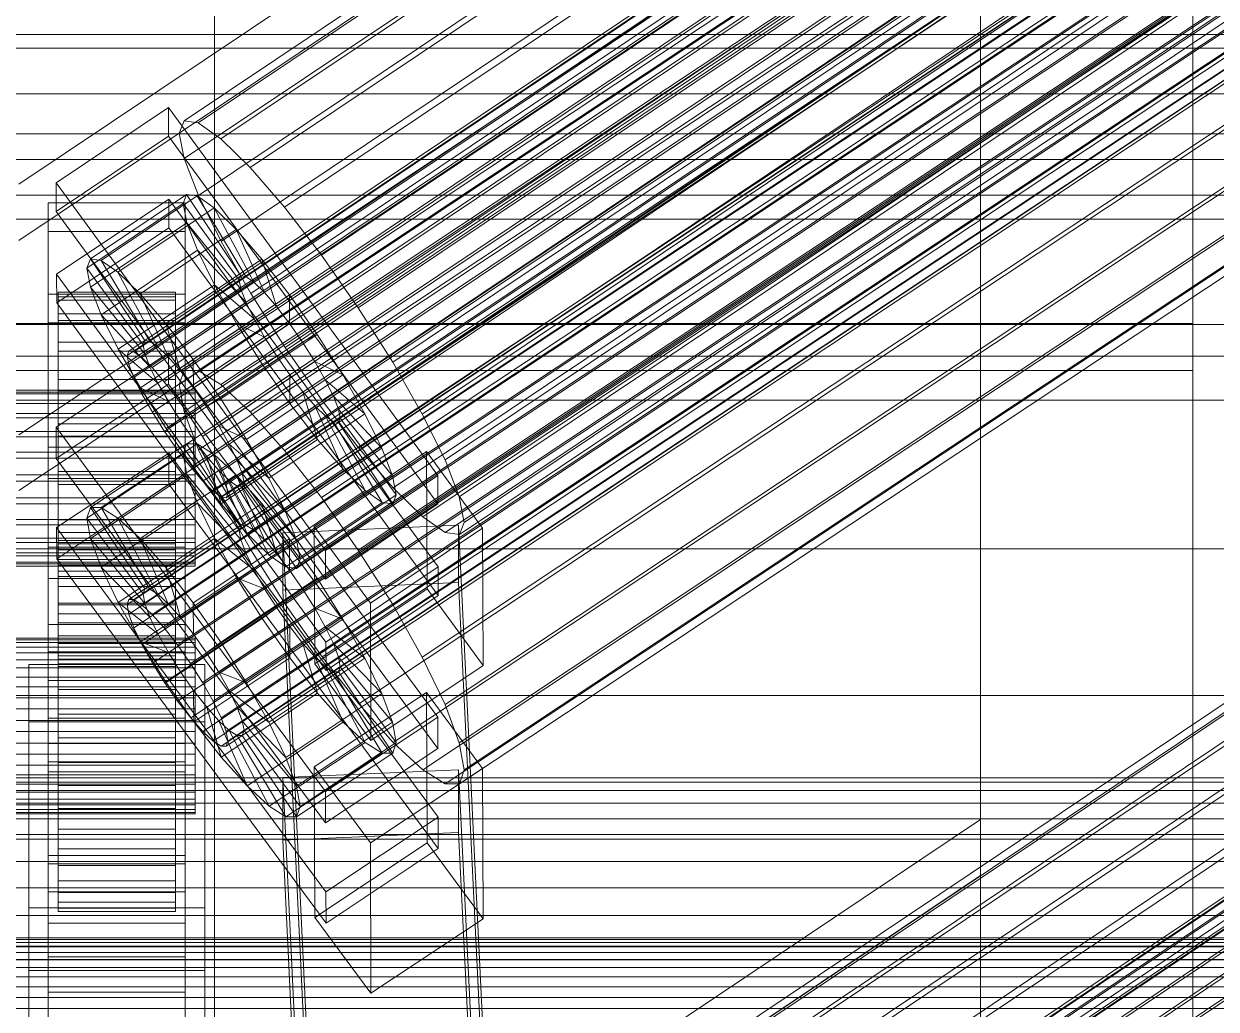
# Model space of a CAD drawing. Header units: millimetres. Extents: x -1970 to 34302, y -65268 to 6837.
# Drawn here: x 130.5 to 252.4, y -33047.1 to -32946.3 of the extents above; entities that cross this region are included whole.
import ezdxf

# ---------------------------------------------------------------- set-up
doc = ezdxf.new("R2010")
doc.units = ezdxf.units.MM
for name, color, linetype, lineweight in [('frontal_adapter-mix', 7, 'Continuous', 0), ('frontal_C01', 7, 'Continuous', 0), ('frontal_C01-mix', 7, 'Continuous', 0), ('frontal_C02', 7, 'Continuous', 0), ('frontal_C02-briq', 7, 'Continuous', 0), ('frontal_mezcladora', 7, 'Continuous', 0)]:
    doc.layers.add(name, color=color, linetype=linetype, lineweight=lineweight)

msp = doc.modelspace()

# ---------------------------------------------------------------- linework, layer by layer
at = {"layer": 'frontal_adapter-mix'}
for p, q in [((-150, -33000), (150, -33000)), ((150, -33000), (150, -33050))]:
    msp.add_line(p, q, dxfattribs=at)
at = {"layer": 'frontal_C01'}
for p, q in [((250, -35735.764), (250, -32680.37)), ((250, -32685.104), (250, -35740.498)), ((146.872, -32981.766), (331.181, -32859.435)), ((148.32, -32981.773), (332.629, -32859.442)), ((146.383, -32983.199), (330.692, -32860.868)), ((150.629, -32983.22), (334.938, -32860.889)), ((141.218, -33005.201), (355.017, -32863.297)), ((141.731, -33005.204), (355.53, -32863.299)), ((146.887, -32985.976), (331.197, -32863.644)), ((153.641, -32986.009), (337.95, -32863.678)), ((141.045, -33005.709), (354.844, -32863.805)), ((141.224, -33006.693), (355.022, -32864.788)), ((142.549, -33005.717), (356.348, -32863.812)), ((143.617, -33006.705), (357.415, -32864.8)), ((141.742, -33008.085), (355.541, -32866.181)), ((144.861, -33008.101), (358.659, -32866.196)), ((142.565, -33009.792), (356.363, -32867.887)), ((359.995, -32867.905), (146.196, -33009.81)), ((148.35, -32989.906), (332.659, -32867.574)), ((157.152, -32989.949), (341.461, -32867.618)), ((143.635, -33011.696), (357.434, -32869.791)), ((147.533, -33011.715), (361.332, -32869.811)), ((144.881, -33013.668), (358.68, -32871.763)), ((148.779, -33013.687), (362.578, -32871.783)), ((150.672, -32994.721), (334.981, -32872.39)), ((345.231, -32872.441), (160.922, -32994.772)), ((146.218, -33015.573), (360.017, -32873.669)), ((149.85, -33015.591), (363.648, -32873.687)), ((147.554, -33017.282), (361.352, -32875.378)), ((150.672, -33017.298), (364.471, -32875.393)), ((148.798, -33018.678), (362.596, -32876.774)), ((151.191, -33018.69), (364.989, -32876.786)), ((149.865, -33019.666), (363.664, -32877.762)), ((150.683, -33020.179), (364.482, -32878.275)), ((151.196, -33020.182), (364.995, -32878.277)), ((151.369, -33019.674), (365.168, -32877.769)), ((153.694, -33000.095), (338.003, -32877.764)), ((164.693, -33000.15), (349.002, -32877.818)), ((157.211, -33005.66), (341.52, -32883.329)), ((168.21, -33005.715), (352.519, -32883.383)), ((160.982, -33011.037), (345.291, -32888.706)), ((171.232, -33011.088), (355.541, -32888.757)), ((164.752, -33015.86), (349.061, -32893.529)), ((173.554, -33015.904), (357.863, -32893.573)), ((168.263, -33019.801), (352.572, -32897.469)), ((175.016, -33019.834), (359.326, -32897.503)), ((171.275, -33022.589), (355.584, -32900.258)), ((175.521, -33022.611), (359.83, -32900.279)), ((173.584, -33024.037), (357.893, -32901.705)), ((175.032, -33024.044), (359.341, -32901.713)), ((228.298, -32923.125), (130, -32988.369)), ((228.298, -33114.26), (228.298, -32923.125)), ((130, -32994.056), (228.298, -32928.813)), ((228.298, -32928.813), (228.298, -33119.948)), ((425, -32948.837), (-425, -32948.837)), ((450, -32953.515), (-450, -32953.515)), ((-425, -32960.205), (425, -32960.205)), ((-450, -32966.322), (450, -32966.322)), ((133.809, -32987.58), (145.277, -32979.969)), ((145.277, -32979.969), (145.289, -32983.17)), ((145.277, -32979.969), (172.809, -33017.208)), ((146.383, -32983.199), (146.872, -32981.766)), ((146.872, -32981.766), (148.32, -32981.773)), ((148.32, -32981.773), (150.629, -32983.22)), ((145.289, -32983.17), (133.821, -32990.782)), ((172.821, -33020.409), (145.289, -32983.17)), ((146.887, -32985.976), (146.383, -32983.199)), ((150.629, -32983.22), (153.641, -32986.009)), ((148.35, -32989.906), (146.887, -32985.976)), ((153.641, -32986.009), (157.152, -32989.949)), ((133.821, -32990.782), (133.809, -32987.58)), ((161.341, -33024.819), (133.809, -32987.58)), ((137.313, -32995.791), (147.143, -32989.267)), ((138.396, -32995.797), (148.226, -32989.272)), ((147.143, -32989.267), (146.777, -32990.339)), ((148.226, -32989.272), (147.143, -32989.267)), ((147.143, -32989.267), (152.686, -32997.59)), ((149.953, -32990.355), (148.226, -32989.272)), ((148.226, -32989.272), (153.199, -32997.592)), ((133, -32992.808), (133, -32989.606)), ((133, -32989.606), (147, -32989.606)), ((133, -33035.08), (133, -32989.606)), ((133.847, -32997.826), (145.315, -32990.214)), ((136.948, -32996.864), (146.777, -32990.339)), ((140.123, -32996.879), (149.953, -32990.355)), ((145.315, -32990.214), (145.327, -32993.416)), ((145.315, -32990.214), (172.847, -33027.453)), ((146.777, -32990.339), (152.513, -32998.097)), ((146.777, -32990.339), (147.155, -32992.416)), ((147, -32989.606), (147, -32992.808)), ((147, -32989.606), (147, -33035.08)), ((150.672, -32994.721), (148.35, -32989.906)), ((152.207, -32992.441), (149.953, -32990.355)), ((149.953, -32990.355), (154.017, -32998.105)), ((157.152, -32989.949), (160.922, -32994.772)), ((133.821, -32990.782), (161.353, -33028.021)), ((147, -32992.808), (133, -32992.808)), ((133, -32992.808), (133, -33038.281)), ((137.325, -32998.94), (147.155, -32992.416)), ((142.377, -32998.966), (152.207, -32992.441)), ((147, -33038.281), (147, -32992.808)), ((147.155, -32992.416), (152.692, -32999.081)), ((147.155, -32992.416), (148.249, -32995.356)), ((154.833, -32995.389), (152.207, -32992.441)), ((152.207, -32992.441), (155.085, -32999.093)), ((145.327, -32993.416), (133.859, -33001.028)), ((172.859, -33030.655), (145.327, -32993.416)), ((138.419, -33001.88), (148.249, -32995.356)), ((145.003, -33001.913), (154.833, -32995.389)), ((148.249, -32995.356), (153.21, -33000.474)), ((148.249, -32995.356), (149.985, -32998.958)), ((153.694, -33000.095), (150.672, -32994.721)), ((157.653, -32998.996), (154.833, -32995.389)), ((154.833, -32995.389), (156.329, -33000.489)), ((160.922, -32994.772), (164.693, -33000.15)), ((136.948, -32996.864), (137.313, -32995.791)), ((142.856, -33004.114), (137.313, -32995.791)), ((137.313, -32995.791), (138.396, -32995.797)), ((143.369, -33004.116), (138.396, -32995.797)), ((138.396, -32995.797), (140.123, -32996.879)), ((133.859, -33001.028), (133.847, -32997.826)), ((161.379, -33035.065), (133.847, -32997.826)), ((142.683, -33004.622), (136.948, -32996.864)), ((137.325, -32998.94), (136.948, -32996.864)), ((144.188, -33004.629), (140.123, -32996.879)), ((140.123, -32996.879), (142.377, -32998.966)), ((152.686, -32997.59), (142.856, -33004.114)), ((153.199, -32997.592), (143.369, -33004.116)), ((152.513, -32998.097), (152.686, -32997.59)), ((152.686, -32997.59), (153.199, -32997.592)), ((153.199, -32997.592), (154.017, -32998.105)), ((142.862, -33005.605), (137.325, -32998.94)), ((138.419, -33001.88), (137.325, -32998.94)), ((140.156, -33005.483), (149.985, -32998.958)), ((145.255, -33005.617), (142.377, -32998.966)), ((142.377, -32998.966), (145.003, -33001.913)), ((152.513, -32998.097), (142.683, -33004.622)), ((154.017, -32998.105), (144.188, -33004.629)), ((157.653, -32998.996), (147.823, -33005.521)), ((149.985, -32998.958), (154.033, -33002.18)), ((149.985, -32998.958), (152.246, -33002.978)), ((152.692, -32999.081), (152.513, -32998.097)), ((154.017, -32998.105), (155.085, -32999.093)), ((157.665, -33002.198), (157.653, -32998.996)), ((160.474, -33003.019), (157.653, -32998.996)), ((133, -33003.054), (133, -32999.852)), ((133, -32999.852), (147, -32999.852)), ((133, -33045.325), (133, -32999.852)), ((134, -33009.138), (134, -32999.158)), ((134, -32999.158), (134, -32999.489)), ((134, -32999.158), (146, -32999.158)), ((134, -33000.119), (134, -32999.158)), ((134, -33009.295), (134, -32999.489)), ((134, -32999.489), (134, -33001.09)), ((134, -32999.489), (146, -32999.489)), ((134, -33009.593), (134, -33000.119)), ((134, -33000.119), (146, -33000.119)), ((134, -33002.307), (134, -33000.119)), ((152.692, -32999.081), (142.862, -33005.605)), ((155.085, -32999.093), (145.255, -33005.617)), ((146, -32999.489), (146, -32999.158)), ((146, -32999.158), (146, -33009.138)), ((146, -32999.158), (146, -33000.119)), ((146, -33001.09), (146, -32999.489)), ((146, -32999.489), (146, -33009.295)), ((146, -33000.119), (146, -33009.593)), ((146, -33000.119), (146, -33002.307)), ((147, -32999.852), (147, -33003.054)), ((147, -32999.852), (147, -33045.325)), ((153.21, -33000.474), (152.692, -32999.081)), ((157.211, -33005.66), (153.694, -33000.095)), ((155.085, -32999.093), (156.329, -33000.489)), ((164.693, -33000.15), (168.21, -33005.715)), ((133.859, -33001.028), (161.391, -33038.267)), ((134, -33010.053), (134, -33001.09)), ((134, -33001.09), (134, -33003.851)), ((134, -33001.09), (146, -33001.09)), ((153.21, -33000.474), (143.38, -33006.998)), ((146, -33003.851), (146, -33001.09)), ((146, -33001.09), (146, -33010.053)), ((156.329, -33000.489), (146.499, -33007.014)), ((154.033, -33002.18), (153.21, -33000.474)), ((156.329, -33000.489), (157.665, -33002.198)), ((134, -33010.629), (134, -33002.307)), ((134, -33002.307), (146, -33002.307)), ((134, -33005.573), (134, -33002.307)), ((143.38, -33006.998), (138.419, -33001.88)), ((140.156, -33005.483), (138.419, -33001.88)), ((154.033, -33002.18), (144.203, -33008.704)), ((146.499, -33007.014), (145.003, -33001.913)), ((145.003, -33001.913), (147.823, -33005.521)), ((146, -33002.307), (146, -33010.629)), ((146, -33002.307), (146, -33005.573)), ((147.835, -33008.722), (157.665, -33002.198)), ((155.103, -33004.084), (154.033, -33002.18)), ((157.665, -33002.198), (159.001, -33004.103)), ((147, -33003.054), (133, -33003.054)), ((133, -33003.054), (133, -33048.527)), ((134, -33011.361), (134, -33003.851)), ((134, -33003.851), (134, -33007.585)), ((134, -33003.851), (146, -33003.851)), ((142.416, -33009.502), (152.246, -33002.978)), ((146, -33007.585), (146, -33003.851)), ((146, -33003.851), (146, -33011.361)), ((147, -33048.527), (147, -33003.054)), ((150.644, -33009.543), (160.474, -33003.019)), ((152.246, -33002.978), (155.103, -33004.084)), ((152.246, -33002.978), (154.877, -33007.141)), ((160.474, -33003.019), (159.001, -33004.103)), ((163.105, -33007.182), (160.474, -33003.019)), ((142.856, -33004.114), (142.683, -33004.622)), ((142.683, -33004.622), (142.862, -33005.605)), ((143.369, -33004.116), (142.856, -33004.114)), ((144.188, -33004.629), (143.369, -33004.116)), ((145.255, -33005.617), (144.188, -33004.629)), ((155.103, -33004.084), (145.274, -33010.608)), ((159.001, -33004.103), (149.171, -33010.628)), ((156.35, -33006.056), (155.103, -33004.084)), ((159.001, -33004.103), (160.247, -33006.075)), ((134, -33012.176), (134, -33005.573)), ((134, -33005.573), (146, -33005.573)), ((134, -33009.693), (134, -33005.573)), ((144.203, -33008.704), (140.156, -33005.483)), ((142.416, -33009.502), (140.156, -33005.483)), ((141.045, -33005.709), (141.218, -33005.201)), ((141.224, -33006.693), (141.045, -33005.709)), ((141.218, -33005.201), (141.731, -33005.204)), ((141.731, -33005.204), (142.549, -33005.717)), ((142.549, -33005.717), (143.617, -33006.705)), ((142.862, -33005.605), (143.38, -33006.998)), ((146.499, -33007.014), (145.255, -33005.617)), ((146, -33005.573), (146, -33012.176)), ((146, -33005.573), (146, -33009.693)), ((156.35, -33006.056), (146.52, -33012.58)), ((147.823, -33005.521), (147.835, -33008.722)), ((147.823, -33005.521), (150.644, -33009.543)), ((160.247, -33006.075), (150.417, -33012.6)), ((154.877, -33007.141), (156.35, -33006.056)), ((157.686, -33007.961), (156.35, -33006.056)), ((160.982, -33011.037), (157.211, -33005.66)), ((163.105, -33007.182), (160.247, -33006.075)), ((160.247, -33006.075), (161.318, -33007.979)), ((168.21, -33005.715), (171.232, -33011.088)), ((134, -33013.129), (134, -33007.585)), ((134, -33007.585), (134, -33012.036)), ((134, -33007.585), (146, -33007.585)), ((141.742, -33008.085), (141.224, -33006.693)), ((143.38, -33006.998), (144.203, -33008.704)), ((143.617, -33006.705), (144.861, -33008.101)), ((145.047, -33013.665), (154.877, -33007.141)), ((146, -33012.036), (146, -33007.585)), ((146, -33007.585), (146, -33013.129)), ((147.835, -33008.722), (146.499, -33007.014)), ((153.275, -33013.706), (163.105, -33007.182)), ((154.877, -33007.141), (157.698, -33011.163)), ((165.365, -33011.201), (163.105, -33007.182)), ((142.565, -33009.792), (141.742, -33008.085)), ((144.203, -33008.704), (145.274, -33010.608)), ((144.861, -33008.101), (146.196, -33009.81)), ((149.171, -33010.628), (147.835, -33008.722)), ((157.686, -33007.961), (147.856, -33014.486)), ((161.318, -33007.979), (151.488, -33014.504)), ((157.698, -33011.163), (157.686, -33007.961)), ((159.022, -33009.67), (157.686, -33007.961)), ((165.365, -33011.201), (161.318, -33007.979)), ((161.318, -33007.979), (162.14, -33009.686)), ((-148, -33009.138), (148, -33009.138)), ((-148, -33009.295), (148, -33009.295)), ((-148, -33009.593), (148, -33009.593)), ((134, -33009.295), (134, -33009.138)), ((146, -33009.138), (134, -33009.138)), ((134, -33009.138), (134, -33009.593)), ((134, -33010.053), (134, -33009.295)), ((146, -33009.295), (134, -33009.295)), ((146, -33009.593), (134, -33009.593)), ((134, -33009.593), (134, -33010.629)), ((134, -33014.128), (134, -33009.693)), ((134, -33009.693), (146, -33009.693)), ((134, -33014.388), (134, -33009.693)), ((145.274, -33010.608), (142.416, -33009.502)), ((145.047, -33013.665), (142.416, -33009.502)), ((143.635, -33011.696), (142.565, -33009.792)), ((146, -33009.138), (146, -33009.295)), ((146, -33009.593), (146, -33009.138)), ((146, -33009.295), (146, -33010.053)), ((146, -33010.629), (146, -33009.593)), ((146, -33009.693), (146, -33014.128)), ((146, -33009.693), (146, -33014.388)), ((146.196, -33009.81), (147.533, -33011.715)), ((148, -33009.295), (148, -33009.138)), ((148, -33009.138), (148, -33009.593)), ((148, -33010.053), (148, -33009.295)), ((148, -33009.593), (148, -33010.629)), ((149.171, -33010.628), (150.644, -33009.543)), ((159.022, -33009.67), (149.192, -33016.195)), ((150.644, -33009.543), (153.275, -33013.706)), ((162.14, -33009.686), (152.311, -33016.21)), ((160.518, -33014.771), (159.022, -33009.67)), ((160.266, -33011.066), (159.022, -33009.67)), ((167.102, -33014.804), (162.14, -33009.686)), ((162.14, -33009.686), (162.659, -33011.078)), ((-148, -33010.053), (148, -33010.053)), ((-148, -33010.629), (148, -33010.629)), ((134, -33011.361), (134, -33010.053)), ((146, -33010.053), (134, -33010.053)), ((146, -33010.629), (134, -33010.629)), ((134, -33010.629), (134, -33012.176)), ((145.274, -33010.608), (146.52, -33012.58)), ((146, -33010.053), (146, -33011.361)), ((146, -33012.176), (146, -33010.629)), ((147.868, -33017.687), (157.698, -33011.163)), ((148, -33011.361), (148, -33010.053)), ((148, -33010.629), (148, -33012.176)), ((150.417, -33012.6), (149.171, -33010.628)), ((160.266, -33011.066), (150.436, -33017.591)), ((162.659, -33011.078), (152.829, -33017.603)), ((155.535, -33017.726), (165.365, -33011.201)), ((157.698, -33011.163), (160.518, -33014.771)), ((163.144, -33017.718), (160.266, -33011.066)), ((161.333, -33012.055), (160.266, -33011.066)), ((164.752, -33015.86), (160.982, -33011.037)), ((168.196, -33017.743), (162.659, -33011.078)), ((162.659, -33011.078), (162.837, -33012.062)), ((167.102, -33014.804), (165.365, -33011.201)), ((171.232, -33011.088), (173.554, -33015.904)), ((-148, -33011.361), (148, -33011.361)), ((-148, -33012.176), (148, -33012.176)), ((134, -33013.129), (134, -33011.361)), ((146, -33011.361), (134, -33011.361)), ((134, -33012.036), (134, -33015.238)), ((146, -33012.036), (134, -33012.036)), ((134, -33012.036), (134, -33016.902)), ((146, -33012.176), (134, -33012.176)), ((134, -33012.176), (134, -33014.128)), ((144.881, -33013.668), (143.635, -33011.696)), ((146, -33011.361), (146, -33013.129)), ((146, -33015.238), (146, -33012.036)), ((146, -33016.902), (146, -33012.036)), ((146, -33014.128), (146, -33012.176)), ((147.533, -33011.715), (148.779, -33013.687)), ((148, -33013.129), (148, -33011.361)), ((148, -33012.176), (148, -33014.128)), ((161.333, -33012.055), (151.503, -33018.579)), ((162.837, -33012.062), (153.008, -33018.586)), ((165.397, -33019.804), (161.333, -33012.055)), ((162.151, -33012.567), (161.333, -33012.055)), ((162.837, -33012.062), (162.664, -33012.57)), ((168.573, -33019.82), (162.837, -33012.062)), ((-148, -33013.129), (148, -33013.129)), ((134, -33015.238), (134, -33013.129)), ((146, -33013.129), (134, -33013.129)), ((146.218, -33015.573), (144.881, -33013.668)), ((146.52, -33012.58), (145.047, -33013.665)), ((147.868, -33017.687), (145.047, -33013.665)), ((146, -33013.129), (146, -33015.238)), ((146.52, -33012.58), (147.856, -33014.486)), ((148, -33015.238), (148, -33013.129)), ((151.488, -33014.504), (150.417, -33012.6)), ((150.417, -33012.6), (153.275, -33013.706)), ((162.151, -33012.567), (152.321, -33019.092)), ((162.664, -33012.57), (152.835, -33019.094)), ((167.125, -33020.887), (162.151, -33012.567)), ((162.664, -33012.57), (162.151, -33012.567)), ((168.208, -33020.892), (162.664, -33012.57)), ((-148, -33014.128), (148, -33014.128)), ((146, -33014.128), (134, -33014.128)), ((134, -33014.128), (134, -33016.352)), ((134, -33016.352), (134, -33014.388)), ((134, -33014.388), (146, -33014.388)), ((134, -33019.337), (134, -33014.388)), ((146, -33016.352), (146, -33014.128)), ((146, -33014.388), (146, -33016.352)), ((146, -33014.388), (146, -33019.337)), ((147.856, -33014.486), (147.868, -33017.687)), ((147.856, -33014.486), (149.192, -33016.195)), ((148, -33014.128), (148, -33016.352)), ((148.779, -33013.687), (149.85, -33015.591)), ((150.688, -33021.295), (160.518, -33014.771)), ((152.311, -33016.21), (151.488, -33014.504)), ((151.488, -33014.504), (155.535, -33017.726)), ((153.275, -33013.706), (155.535, -33017.726)), ((157.272, -33021.328), (167.102, -33014.804)), ((160.19, -33022.307), (171.658, -33014.696)), ((160.518, -33014.771), (163.144, -33017.718)), ((168.196, -33017.743), (167.102, -33014.804)), ((171.658, -33014.696), (171.715, -33030.064)), ((171.658, -33014.696), (177.394, -33022.454)), ((148, -33015.238), (-148, -33015.238)), ((134, -33015.238), (146, -33015.238)), ((134, -33017.543), (134, -33015.238)), ((146, -33015.238), (146, -33017.543)), ((147.554, -33017.282), (146.218, -33015.573)), ((148, -33017.543), (148, -33015.238)), ((149.85, -33015.591), (150.672, -33017.298)), ((168.263, -33019.801), (164.752, -33015.86)), ((173.554, -33015.904), (175.016, -33019.834)), ((-148, -33016.352), (148, -33016.352)), ((146, -33016.352), (134, -33016.352)), ((134, -33016.352), (134, -33018.696)), ((134, -33017.543), (134, -33016.902)), ((134, -33016.902), (134, -33021.851)), ((134, -33016.902), (146, -33016.902)), ((146, -33018.696), (146, -33016.352)), ((146, -33021.851), (146, -33016.902)), ((146, -33016.902), (146, -33017.543)), ((148.798, -33018.678), (147.554, -33017.282)), ((148, -33016.352), (148, -33018.696)), ((149.192, -33016.195), (150.688, -33021.295)), ((149.192, -33016.195), (150.436, -33017.591)), ((150.672, -33017.298), (151.191, -33018.69)), ((152.829, -33017.603), (152.311, -33016.21)), ((152.311, -33016.21), (157.272, -33021.328)), ((172.809, -33017.208), (161.341, -33024.819)), ((172.821, -33020.409), (172.809, -33017.208)), ((-148, -33017.543), (148, -33017.543)), ((134, -33019.887), (134, -33017.543)), ((146, -33017.543), (134, -33017.543)), ((146, -33017.543), (146, -33019.887)), ((150.688, -33021.295), (147.868, -33017.687)), ((148, -33019.887), (148, -33017.543)), ((150.436, -33017.591), (153.314, -33024.243)), ((150.436, -33017.591), (151.503, -33018.579)), ((153.008, -33018.586), (152.829, -33017.603)), ((152.829, -33017.603), (158.366, -33024.268)), ((153.314, -33024.243), (163.144, -33017.718)), ((155.535, -33017.726), (157.272, -33021.328)), ((158.366, -33024.268), (168.196, -33017.743)), ((163.144, -33017.718), (165.397, -33019.804)), ((168.573, -33019.82), (168.196, -33017.743)), ((-148, -33018.696), (148, -33018.696)), ((134, -33018.696), (134, -33019.337)), ((146, -33018.696), (134, -33018.696)), ((134, -33018.696), (134, -33021.001)), ((134, -33019.337), (146, -33019.337)), ((134, -33024.203), (134, -33019.337)), ((146, -33019.337), (146, -33018.696)), ((146, -33021.001), (146, -33018.696)), ((146, -33019.337), (146, -33024.203)), ((148, -33018.696), (148, -33021.001)), ((149.865, -33019.666), (148.798, -33018.678)), ((150.683, -33020.179), (149.865, -33019.666)), ((151.191, -33018.69), (151.369, -33019.674)), ((151.369, -33019.674), (151.196, -33020.182)), ((151.503, -33018.579), (155.567, -33026.329)), ((151.503, -33018.579), (152.321, -33019.092)), ((152.321, -33019.092), (157.295, -33027.411)), ((152.321, -33019.092), (152.835, -33019.094)), ((152.835, -33019.094), (153.008, -33018.586)), ((152.835, -33019.094), (158.378, -33027.417)), ((153.008, -33018.586), (158.743, -33026.344)), ((-148, -33019.887), (148, -33019.887)), ((134, -33022.111), (134, -33019.887)), ((134, -33019.887), (134, -33021.851)), ((146, -33019.887), (134, -33019.887)), ((146, -33021.851), (146, -33019.887)), ((146, -33019.887), (146, -33022.111)), ((148, -33022.111), (148, -33019.887)), ((151.196, -33020.182), (150.683, -33020.179)), ((155.567, -33026.329), (165.397, -33019.804)), ((157.295, -33027.411), (167.125, -33020.887)), ((158.378, -33027.417), (168.208, -33020.892)), ((158.743, -33026.344), (168.573, -33019.82)), ((161.353, -33028.021), (172.821, -33020.409)), ((165.397, -33019.804), (167.125, -33020.887)), ((167.125, -33020.887), (168.208, -33020.892)), ((168.208, -33020.892), (168.573, -33019.82)), ((171.275, -33022.589), (168.263, -33019.801)), ((175.016, -33019.834), (175.521, -33022.611)), ((-148, -33021.001), (148, -33021.001)), ((-148, -33022.111), (148, -33022.111)), ((134, -33021.001), (134, -33024.203)), ((146, -33021.001), (134, -33021.001)), ((134, -33021.001), (134, -33023.109)), ((134, -33021.851), (134, -33026.545)), ((134, -33021.851), (146, -33021.851)), ((134, -33024.062), (134, -33022.111)), ((134, -33022.111), (134, -33026.545)), ((146, -33022.111), (134, -33022.111)), ((146, -33024.203), (146, -33021.001)), ((146, -33023.109), (146, -33021.001)), ((146, -33026.545), (146, -33021.851)), ((146, -33026.545), (146, -33022.111)), ((146, -33022.111), (146, -33024.062)), ((148, -33021.001), (148, -33023.109)), ((148, -33024.062), (148, -33022.111)), ((153.314, -33024.243), (150.688, -33021.295)), ((157.272, -33021.328), (158.366, -33024.268)), ((-311.15, -33023.41), (311.15, -33023.41)), ((-148, -33023.109), (148, -33023.109)), ((134, -33023.109), (134, -33028.654)), ((146, -33023.109), (134, -33023.109)), ((134, -33023.109), (134, -33024.878)), ((146, -33028.654), (146, -33023.109)), ((146, -33024.878), (146, -33023.109)), ((148, -33023.109), (148, -33024.878)), ((156.962, -33023.377), (174.943, -33022.59)), ((156.962, -33029.781), (156.962, -33023.377)), ((159.83, -33082.196), (156.962, -33023.377)), ((160.247, -33037.676), (160.19, -33022.307)), ((165.926, -33030.065), (160.19, -33022.307)), ((177.394, -33022.454), (165.926, -33030.065)), ((173.584, -33024.037), (171.275, -33022.589)), ((174.943, -33022.59), (174.943, -33028.994)), ((174.943, -33022.59), (177.811, -33081.409)), ((175.521, -33022.611), (175.032, -33024.044)), ((177.451, -33037.822), (177.394, -33022.454)), ((-311.15, -33023.853), (311.15, -33023.853)), ((-148, -33024.062), (148, -33024.062)), ((134, -33025.609), (134, -33024.062)), ((134, -33024.062), (134, -33030.666)), ((146, -33024.062), (134, -33024.062)), ((134, -33024.203), (146, -33024.203)), ((134, -33028.654), (134, -33024.203)), ((146, -33030.666), (146, -33024.062)), ((146, -33024.062), (146, -33025.609)), ((146, -33024.203), (146, -33028.654)), ((148, -33025.609), (148, -33024.062)), ((155.567, -33026.329), (153.314, -33024.243)), ((158.366, -33024.268), (158.743, -33026.344)), ((175.032, -33024.044), (173.584, -33024.037)), ((-311.15, -33024.695), (311.15, -33024.695)), ((-148, -33024.878), (148, -33024.878)), ((-148, -33025.609), (148, -33025.609)), ((134, -33024.878), (134, -33032.387)), ((146, -33024.878), (134, -33024.878)), ((134, -33024.878), (134, -33026.186)), ((134, -33026.645), (134, -33025.609)), ((134, -33025.609), (134, -33033.931)), ((146, -33025.609), (134, -33025.609)), ((146, -33032.387), (146, -33024.878)), ((146, -33026.186), (146, -33024.878)), ((146, -33033.931), (146, -33025.609)), ((146, -33025.609), (146, -33026.645)), ((148, -33024.878), (148, -33026.186)), ((148, -33026.645), (148, -33025.609)), ((161.341, -33024.819), (161.353, -33028.021)), ((-311.15, -33025.993), (311.15, -33025.993)), ((-148, -33026.186), (148, -33026.186)), ((-148, -33026.645), (148, -33026.645)), ((-148, -33026.944), (148, -33026.944)), ((134, -33026.186), (134, -33035.149)), ((146, -33026.186), (134, -33026.186)), ((134, -33026.186), (134, -33026.944)), ((134, -33026.545), (134, -33030.666)), ((134, -33026.545), (146, -33026.545)), ((134, -33027.101), (134, -33026.645)), ((134, -33026.645), (134, -33036.119)), ((146, -33026.645), (134, -33026.645)), ((134, -33026.944), (134, -33036.749)), ((146, -33026.944), (134, -33026.944)), ((134, -33026.944), (134, -33027.101)), ((146, -33035.149), (146, -33026.186)), ((146, -33026.944), (146, -33026.186)), ((146, -33030.666), (146, -33026.545)), ((146, -33036.119), (146, -33026.645)), ((146, -33026.645), (146, -33027.101)), ((146, -33036.749), (146, -33026.944)), ((146, -33027.101), (146, -33026.944)), ((148, -33026.186), (148, -33026.944)), ((148, -33027.101), (148, -33026.645)), ((148, -33026.944), (148, -33027.101)), ((157.295, -33027.411), (155.567, -33026.329)), ((158.743, -33026.344), (158.378, -33027.417)), ((-311.15, -33027.62), (311.15, -33027.62)), ((-148, -33027.101), (148, -33027.101)), ((134, -33027.101), (134, -33037.08)), ((146, -33027.101), (134, -33027.101)), ((146, -33037.08), (146, -33027.101)), ((158.378, -33027.417), (157.295, -33027.411)), ((172.847, -33027.453), (161.379, -33035.065)), ((172.859, -33030.655), (172.847, -33027.453)), ((-450, -33029.217), (450, -33029.217)), ((134, -33028.654), (146, -33028.654)), ((134, -33032.387), (134, -33028.654)), ((146, -33028.654), (146, -33032.387)), ((174.943, -33028.994), (156.962, -33029.781)), ((177.811, -33087.814), (174.943, -33028.994)), ((-311.15, -33029.684), (311.15, -33029.684)), ((134, -33030.666), (134, -33033.931)), ((134, -33030.666), (146, -33030.666)), ((146, -33033.931), (146, -33030.666)), ((159.83, -33088.6), (156.962, -33029.781)), ((171.715, -33030.064), (160.247, -33037.676)), ((161.391, -33038.267), (172.859, -33030.655)), ((165.926, -33030.065), (165.983, -33045.434)), ((177.451, -33037.822), (171.715, -33030.064)), ((-311.15, -33031.985), (311.15, -33031.985)), ((133, -33047.593), (133, -33032.224)), ((133, -33032.224), (147, -33032.224)), ((133, -33041.698), (133, -33032.224)), ((134, -33032.387), (146, -33032.387)), ((134, -33035.149), (134, -33032.387)), ((146, -33032.387), (146, -33035.149)), ((147, -33032.224), (147, -33047.593)), ((147, -33032.224), (147, -33041.698)), ((134, -33033.931), (134, -33036.119)), ((134, -33033.931), (146, -33033.931)), ((146, -33036.119), (146, -33033.931)), ((-311.15, -33034.675), (311.15, -33034.675)), ((147, -33035.08), (133, -33035.08)), ((133, -33035.08), (133, -33038.281)), ((134, -33035.149), (146, -33035.149)), ((134, -33036.749), (134, -33035.149)), ((146, -33035.149), (146, -33036.749)), ((147, -33038.281), (147, -33035.08)), ((161.379, -33035.065), (161.391, -33038.267)), ((131, -33043.11), (131, -33036.707)), ((131, -33036.707), (149, -33036.707)), ((131, -33081.801), (131, -33036.707)), ((134, -33036.119), (134, -33037.08)), ((134, -33036.119), (146, -33036.119)), ((134, -33036.749), (146, -33036.749)), ((134, -33037.08), (134, -33036.749)), ((146, -33037.08), (146, -33036.119)), ((146, -33036.749), (146, -33037.08)), ((149, -33036.707), (149, -33043.11)), ((149, -33036.707), (149, -33081.801)), ((-311.15, -33037.494), (311.15, -33037.494)), ((134, -33037.08), (146, -33037.08)), ((160.247, -33037.676), (165.983, -33045.434)), ((165.983, -33045.434), (177.451, -33037.822)), ((133, -33038.281), (147, -33038.281)), ((-440, -33039.777), (440, -33039.777)), ((-440, -33039.933), (440, -33039.933)), ((-440, -33040.232), (440, -33040.232)), ((-440, -33040.692), (440, -33040.692)), ((-440, -33041.268), (440, -33041.268)), ((311.15, -33040.626), (-311.15, -33040.626)), ((147, -33041.698), (133, -33041.698)), ((133, -33041.698), (133, -33057.066)), ((147, -33057.066), (147, -33041.698)), ((450, -33042.024), (-450, -33042.024)), ((-440, -33042), (440, -33042)), ((-440, -33042.815), (440, -33042.815)), ((-440, -33043.768), (440, -33043.768)), ((-311.15, -33043.77), (311.15, -33043.77)), ((149, -33043.11), (131, -33043.11)), ((131, -33088.204), (131, -33043.11)), ((149, -33088.204), (149, -33043.11)), ((-440, -33044.767), (440, -33044.767)), ((147, -33045.325), (133, -33045.325)), ((133, -33045.325), (133, -33048.527)), ((147, -33048.527), (147, -33045.325)), ((440, -33045.877), (-440, -33045.877)), ((-440, -33046.991), (440, -33046.991))]:
    msp.add_line(p, q, dxfattribs=at)
at = {"layer": 'frontal_C01-mix'}
for p, q in [((150, -32744.944), (150, -33000)), ((150, -33000), (-150, -33000))]:
    msp.add_line(p, q, dxfattribs=at)
at = {"layer": 'frontal_C02'}
for p, q in [((146.872, -32956.276), (331.181, -32832.792)), ((148.32, -32956.473), (332.629, -32832.989)), ((146.383, -32957.519), (330.692, -32834.035)), ((150.629, -32958.097), (334.938, -32834.613)), ((141.218, -32979.802), (355.017, -32836.56)), ((141.731, -32979.872), (355.53, -32836.63)), ((146.887, -32960.119), (331.197, -32836.635)), ((141.045, -32980.242), (354.844, -32837.001)), ((141.224, -32981.163), (355.022, -32837.922)), ((142.549, -32980.447), (356.348, -32837.206)), ((153.641, -32961.037), (337.95, -32837.553)), ((141.742, -32982.502), (355.541, -32839.261)), ((143.617, -32981.489), (357.415, -32838.247)), ((144.861, -32982.926), (358.659, -32839.685)), ((148.35, -32963.896), (332.659, -32840.412)), ((142.565, -32984.167), (356.363, -32840.925)), ((359.995, -32841.419), (146.196, -32984.661)), ((157.152, -32965.093), (341.461, -32841.609)), ((143.635, -32986.045), (357.434, -32842.803)), ((147.533, -32986.575), (361.332, -32843.333)), ((144.881, -32988.007), (358.68, -32844.766)), ((148.779, -32988.537), (362.578, -32845.296)), ((150.672, -32968.595), (334.981, -32845.111)), ((146.218, -32989.921), (360.017, -32846.68)), ((345.231, -32846.505), (160.922, -32969.989)), ((149.85, -32990.415), (363.648, -32847.174)), ((147.554, -32991.656), (361.352, -32848.415)), ((150.672, -32992.08), (364.471, -32848.839)), ((148.798, -32993.093), (362.596, -32849.852)), ((151.191, -32993.419), (364.989, -32850.177)), ((149.865, -32994.135), (363.664, -32850.894)), ((150.683, -32994.711), (364.482, -32851.469)), ((151.196, -32994.78), (364.995, -32851.539)), ((151.369, -32994.34), (365.168, -32851.098)), ((153.694, -32973.895), (338.003, -32850.411)), ((164.693, -32975.39), (349.002, -32851.906)), ((157.211, -32979.434), (341.52, -32855.95)), ((168.21, -32980.93), (352.519, -32857.446)), ((160.982, -32984.836), (345.291, -32861.352)), ((171.232, -32986.23), (355.541, -32862.746)), ((164.752, -32989.732), (349.061, -32866.248)), ((173.554, -32990.928), (357.863, -32867.444)), ((168.263, -32993.788), (352.572, -32870.304)), ((175.016, -32994.706), (359.326, -32871.222)), ((171.275, -32996.728), (355.584, -32873.244)), ((175.521, -32997.305), (359.83, -32873.821)), ((173.584, -32998.352), (357.893, -32874.868)), ((175.032, -32998.549), (359.341, -32875.065)), ((228.298, -32896.881), (130, -32962.739)), ((228.298, -33027.666), (228.298, -32896.881)), ((130, -32968.48), (228.298, -32902.622)), ((228.298, -32902.622), (228.298, -33033.407)), ((-425, -32947.447), (425, -32947.447)), ((133.809, -32962.591), (145.277, -32954.908)), ((145.277, -32954.908), (145.289, -32957.831)), ((145.277, -32954.908), (172.809, -32992.501)), ((146.383, -32957.519), (146.872, -32956.276)), ((146.872, -32956.276), (148.32, -32956.473)), ((300, -32957.599), (-300, -32957.599)), ((146.887, -32960.119), (146.383, -32957.519)), ((148.32, -32956.473), (150.629, -32958.097)), ((145.289, -32957.831), (133.821, -32965.514)), ((172.821, -32995.424), (145.289, -32957.831)), ((150.629, -32958.097), (153.641, -32961.037)), ((148.35, -32963.896), (146.887, -32960.119)), ((153.641, -32961.037), (157.152, -32965.093)), ((133.821, -32965.514), (133.809, -32962.591)), ((161.341, -33000.184), (133.809, -32962.591)), ((146.872, -33087.061), (331.181, -32963.577)), ((300, -32963.86), (-300, -32963.86)), ((133, -32967.561), (133, -32964.638)), ((133, -32964.638), (147, -32964.638)), ((133, -33010.542), (133, -32964.638)), ((133.847, -32971.944), (145.315, -32964.26)), ((136.948, -32971.313), (146.777, -32964.727)), ((137.313, -32970.383), (147.143, -32963.797)), ((138.396, -32970.53), (148.226, -32963.944)), ((145.315, -32964.26), (145.327, -32967.183)), ((145.315, -32964.26), (172.847, -33001.853)), ((146.383, -33088.305), (330.692, -32964.821)), ((147.143, -32963.797), (146.777, -32964.727)), ((146.777, -32964.727), (152.513, -32972.559)), ((146.777, -32964.727), (147.155, -32966.671)), ((147, -32964.638), (147, -32967.561)), ((147, -32964.638), (147, -33010.542)), ((148.226, -32963.944), (147.143, -32963.797)), ((147.143, -32963.797), (152.686, -32972.118)), ((149.953, -32965.159), (148.226, -32963.944)), ((148.226, -32963.944), (153.199, -32972.188)), ((148.32, -33087.258), (332.629, -32963.774)), ((150.672, -32968.595), (148.35, -32963.896)), ((133.821, -32965.514), (161.353, -33003.107)), ((140.123, -32971.745), (149.953, -32965.159)), ((152.207, -32967.358), (149.953, -32965.159)), ((149.953, -32965.159), (154.017, -32972.763)), ((150.629, -33088.882), (334.938, -32965.398)), ((157.152, -32965.093), (160.922, -32969.989)), ((145.327, -32967.183), (133.859, -32974.867)), ((137.325, -32973.257), (147.155, -32966.671)), ((141.218, -33110.587), (355.017, -32967.346)), ((142.377, -32973.944), (152.207, -32967.358)), ((172.859, -33004.776), (145.327, -32967.183)), ((147.155, -32966.671), (152.692, -32973.48)), ((147.155, -32966.671), (148.249, -32969.497)), ((154.833, -32970.392), (152.207, -32967.358)), ((152.207, -32967.358), (155.085, -32973.805)), ((147, -32967.561), (133, -32967.561)), ((133, -32967.561), (133, -33013.465)), ((141.045, -33111.028), (354.844, -32967.786)), ((141.731, -33110.657), (355.53, -32967.415)), ((142.549, -33111.232), (356.348, -32967.991)), ((146.887, -33090.904), (331.197, -32967.42)), ((147, -33013.465), (147, -32967.561)), ((153.641, -33091.822), (337.95, -32968.338)), ((138.419, -32976.083), (148.249, -32969.497)), ((141.224, -33111.949), (355.022, -32968.707)), ((143.617, -33112.274), (357.415, -32969.033)), ((148.249, -32969.497), (153.21, -32974.818)), ((148.249, -32969.497), (149.985, -32973.012)), ((153.694, -32973.895), (150.672, -32968.595)), ((136.948, -32971.313), (137.313, -32970.383)), ((142.856, -32978.704), (137.313, -32970.383)), ((137.313, -32970.383), (138.396, -32970.53)), ((143.369, -32978.774), (138.396, -32970.53)), ((138.396, -32970.53), (140.123, -32971.745)), ((141.742, -33113.287), (355.541, -32970.046)), ((144.861, -33113.711), (358.659, -32970.47)), ((145.003, -32976.978), (154.833, -32970.392)), ((157.653, -32974.055), (154.833, -32970.392)), ((154.833, -32970.392), (156.329, -32975.243)), ((160.922, -32969.989), (164.693, -32975.39)), ((133.859, -32974.867), (133.847, -32971.944)), ((161.379, -33009.537), (133.847, -32971.944)), ((142.683, -32979.145), (136.948, -32971.313)), ((137.325, -32973.257), (136.948, -32971.313)), ((144.188, -32979.349), (140.123, -32971.745)), ((140.123, -32971.745), (142.377, -32973.944)), ((142.565, -33114.952), (356.363, -32971.711)), ((152.686, -32972.118), (142.856, -32978.704)), ((153.199, -32972.188), (143.369, -32978.774)), ((359.995, -32972.204), (146.196, -33115.446)), ((148.35, -33094.682), (332.659, -32971.198)), ((152.513, -32972.559), (152.686, -32972.118)), ((152.686, -32972.118), (153.199, -32972.188)), ((153.199, -32972.188), (154.017, -32972.763)), ((142.862, -32980.066), (137.325, -32973.257)), ((138.419, -32976.083), (137.325, -32973.257)), ((140.156, -32979.598), (149.985, -32973.012)), ((152.513, -32972.559), (142.683, -32979.145)), ((154.017, -32972.763), (144.188, -32979.349)), ((149.985, -32973.012), (154.033, -32976.483)), ((149.985, -32973.012), (152.246, -32976.976)), ((152.692, -32973.48), (152.513, -32972.559)), ((154.017, -32972.763), (155.085, -32973.805)), ((157.152, -33095.878), (341.461, -32972.394)), ((133, -32976.913), (133, -32973.991)), ((133, -32973.991), (147, -32973.991)), ((133, -33019.895), (133, -32973.991)), ((134, -32983.777), (134, -32973.783)), ((134, -32973.783), (134, -32974.259)), ((134, -32973.783), (146, -32973.783)), ((134, -32974.601), (134, -32973.783)), ((134, -32984.002), (134, -32974.259)), ((134, -32974.259), (134, -32975.996)), ((134, -32974.259), (146, -32974.259)), ((134, -32984.164), (134, -32974.601)), ((134, -32974.601), (146, -32974.601)), ((134, -32976.657), (134, -32974.601)), ((145.255, -32980.391), (142.377, -32973.944)), ((142.377, -32973.944), (145.003, -32976.978)), ((152.692, -32973.48), (142.862, -32980.066)), ((143.635, -33116.83), (357.434, -32973.589)), ((155.085, -32973.805), (145.255, -32980.391)), ((146, -32974.259), (146, -32973.783)), ((146, -32973.783), (146, -32983.777)), ((146, -32973.783), (146, -32974.601)), ((146, -32975.996), (146, -32974.259)), ((146, -32974.259), (146, -32984.002)), ((146, -32974.601), (146, -32984.164)), ((146, -32974.601), (146, -32976.657)), ((147, -32973.991), (147, -32976.913)), ((147, -32973.991), (147, -33019.895)), ((157.653, -32974.055), (147.823, -32980.64)), ((153.21, -32974.818), (152.692, -32973.48)), ((157.211, -32979.434), (153.694, -32973.895)), ((155.085, -32973.805), (156.329, -32975.243)), ((157.665, -32976.977), (157.653, -32974.055)), ((160.474, -32978.095), (157.653, -32974.055)), ((133.859, -32974.867), (161.391, -33012.459)), ((153.21, -32974.818), (143.38, -32981.404)), ((144.881, -33118.793), (358.68, -32975.551)), ((156.329, -32975.243), (146.499, -32981.828)), ((150.672, -33099.38), (334.981, -32975.896)), ((154.033, -32976.483), (153.21, -32974.818)), ((156.329, -32975.243), (157.665, -32976.977)), ((164.693, -32975.39), (168.21, -32980.93)), ((300, -32977.08), (-300, -32977.08)), ((250, -32976.99), (-250, -32976.99)), ((147, -32976.913), (133, -32976.913)), ((133, -32976.913), (133, -33022.817)), ((134, -32984.825), (134, -32975.996)), ((134, -32975.996), (134, -32978.877)), ((134, -32975.996), (146, -32975.996)), ((134, -32985.138), (134, -32976.657)), ((134, -32976.657), (146, -32976.657)), ((134, -32979.812), (134, -32976.657)), ((143.38, -32981.404), (138.419, -32976.083)), ((140.156, -32979.598), (138.419, -32976.083)), ((142.416, -32983.562), (152.246, -32976.976)), ((154.033, -32976.483), (144.203, -32983.069)), ((146.499, -32981.828), (145.003, -32976.978)), ((145.003, -32976.978), (147.823, -32980.64)), ((146, -32978.877), (146, -32975.996)), ((146, -32975.996), (146, -32984.825)), ((146, -32976.657), (146, -32985.138)), ((146, -32976.657), (146, -32979.812)), ((147, -33022.817), (147, -32976.913)), ((147.835, -32983.563), (157.665, -32976.977)), ((152.246, -32976.976), (155.103, -32978.361)), ((152.246, -32976.976), (154.877, -32981.12)), ((155.103, -32978.361), (154.033, -32976.483)), ((157.665, -32976.977), (159.001, -32978.891)), ((250, -35767.535), (250, -32976.99)), ((250, -32981.769), (250, -32976.99)), ((150.644, -32984.681), (160.474, -32978.095)), ((160.474, -32978.095), (159.001, -32978.891)), ((163.105, -32982.239), (160.474, -32978.095)), ((345.231, -32977.29), (160.922, -33100.774)), ((134, -32986.19), (134, -32978.877)), ((134, -32978.877), (134, -32982.705)), ((134, -32978.877), (146, -32978.877)), ((142.856, -32978.704), (142.683, -32979.145)), ((142.683, -32979.145), (142.862, -32980.066)), ((143.369, -32978.774), (142.856, -32978.704)), ((144.188, -32979.349), (143.369, -32978.774)), ((145.255, -32980.391), (144.188, -32979.349)), ((155.103, -32978.361), (145.274, -32984.947)), ((146, -32982.705), (146, -32978.877)), ((146, -32978.877), (146, -32986.19)), ((159.001, -32978.891), (149.171, -32985.477)), ((156.35, -32980.324), (155.103, -32978.361)), ((160.982, -32984.836), (157.211, -32979.434)), ((159.001, -32978.891), (160.247, -32980.854)), ((300, -32980.321), (-300, -32980.321)), ((134, -32986.633), (134, -32979.812)), ((134, -32979.812), (146, -32979.812)), ((134, -32983.85), (134, -32979.812)), ((144.203, -32983.069), (140.156, -32979.598)), ((142.416, -32983.562), (140.156, -32979.598)), ((141.045, -32980.242), (141.218, -32979.802)), ((141.224, -32981.163), (141.045, -32980.242)), ((141.218, -32979.802), (141.731, -32979.872)), ((141.731, -32979.872), (142.549, -32980.447)), ((142.549, -32980.447), (143.617, -32981.489)), ((142.862, -32980.066), (143.38, -32981.404)), ((146.499, -32981.828), (145.255, -32980.391)), ((146, -32979.812), (146, -32986.633)), ((146, -32979.812), (146, -32983.85)), ((156.35, -32980.324), (146.52, -32986.91)), ((147.823, -32980.64), (147.835, -32983.563)), ((147.823, -32980.64), (150.644, -32984.681)), ((154.877, -32981.12), (156.35, -32980.324)), ((157.686, -32982.238), (156.35, -32980.324)), ((-250, -32981.769), (250, -32981.769)), ((141.742, -32982.502), (141.224, -32981.163)), ((143.38, -32981.404), (144.203, -32983.069)), ((143.617, -32981.489), (144.861, -32982.926)), ((145.047, -32987.706), (154.877, -32981.12)), ((147.835, -32983.563), (146.499, -32981.828)), ((160.247, -32980.854), (150.417, -32987.44)), ((153.694, -33104.68), (338.003, -32981.196)), ((154.877, -32981.12), (157.698, -32985.161)), ((163.105, -32982.239), (160.247, -32980.854)), ((160.247, -32980.854), (161.318, -32982.732)), ((168.21, -32980.93), (171.232, -32986.23)), ((250, -32981.769), (250, -35772.314)), ((134, -32988.003), (134, -32982.705)), ((134, -32982.705), (134, -32987.218)), ((134, -32982.705), (146, -32982.705)), ((142.565, -32984.167), (141.742, -32982.502)), ((144.203, -32983.069), (145.274, -32984.947)), ((144.861, -32982.926), (146.196, -32984.661)), ((146, -32987.218), (146, -32982.705)), ((146, -32982.705), (146, -32988.003)), ((157.686, -32982.238), (147.856, -32988.824)), ((161.318, -32982.732), (151.488, -32989.318)), ((153.275, -32988.825), (163.105, -32982.239)), ((157.698, -32985.161), (157.686, -32982.238)), ((159.022, -32983.973), (157.686, -32982.238)), ((165.365, -32986.203), (161.318, -32982.732)), ((161.318, -32982.732), (162.14, -32984.397)), ((165.365, -32986.203), (163.105, -32982.239)), ((-148, -32983.777), (148, -32983.777)), ((-148, -32984.002), (148, -32984.002)), ((-148, -32984.164), (148, -32984.164)), ((134, -32984.002), (134, -32983.777)), ((146, -32983.777), (134, -32983.777)), ((134, -32983.777), (134, -32984.164)), ((134, -32988.545), (134, -32983.85)), ((134, -32983.85), (146, -32983.85)), ((134, -32988.495), (134, -32983.85)), ((134, -32984.825), (134, -32984.002)), ((146, -32984.002), (134, -32984.002)), ((146, -32984.164), (134, -32984.164)), ((134, -32984.164), (134, -32985.138)), ((145.274, -32984.947), (142.416, -32983.562)), ((145.047, -32987.706), (142.416, -32983.562)), ((143.635, -32986.045), (142.565, -32984.167)), ((146, -32983.777), (146, -32984.002)), ((146, -32984.164), (146, -32983.777)), ((146, -32983.85), (146, -32988.545)), ((146, -32983.85), (146, -32988.495)), ((146, -32984.002), (146, -32984.825)), ((146, -32985.138), (146, -32984.164)), ((149.171, -32985.477), (147.835, -32983.563)), ((148, -32984.002), (148, -32983.777)), ((148, -32983.777), (148, -32984.164)), ((148, -32984.825), (148, -32984.002)), ((148, -32984.164), (148, -32985.138)), ((159.022, -32983.973), (149.192, -32990.559)), ((162.14, -32984.397), (152.311, -32990.983)), ((160.518, -32988.823), (159.022, -32983.973)), ((160.266, -32985.41), (159.022, -32983.973)), ((167.102, -32989.718), (162.14, -32984.397)), ((162.14, -32984.397), (162.659, -32985.735)), ((300, -32984.83), (-300, -32984.83)), ((-148, -32984.825), (148, -32984.825)), ((-148, -32985.138), (148, -32985.138)), ((134, -32986.19), (134, -32984.825)), ((146, -32984.825), (134, -32984.825)), ((146, -32985.138), (134, -32985.138)), ((134, -32985.138), (134, -32986.633)), ((145.274, -32984.947), (146.52, -32986.91)), ((146, -32984.825), (146, -32986.19)), ((146, -32986.633), (146, -32985.138)), ((146.196, -32984.661), (147.533, -32986.575)), ((147.868, -32991.746), (157.698, -32985.161)), ((148, -32986.19), (148, -32984.825)), ((148, -32985.138), (148, -32986.633)), ((149.171, -32985.477), (150.644, -32984.681)), ((150.417, -32987.44), (149.171, -32985.477)), ((160.266, -32985.41), (150.436, -32991.996)), ((150.644, -32984.681), (153.275, -32988.825)), ((157.698, -32985.161), (160.518, -32988.823)), ((163.144, -32991.857), (160.266, -32985.41)), ((161.333, -32986.452), (160.266, -32985.41)), ((164.752, -32989.732), (160.982, -32984.836)), ((-148, -32986.19), (148, -32986.19)), ((-148, -32986.633), (148, -32986.633)), ((134, -32988.003), (134, -32986.19)), ((146, -32986.19), (134, -32986.19)), ((146, -32986.633), (134, -32986.633)), ((134, -32986.633), (134, -32988.545)), ((144.881, -32988.007), (143.635, -32986.045)), ((146, -32986.19), (146, -32988.003)), ((146, -32988.545), (146, -32986.633)), ((147.533, -32986.575), (148.779, -32988.537)), ((148, -32988.003), (148, -32986.19)), ((148, -32986.633), (148, -32988.545)), ((161.333, -32986.452), (151.503, -32993.038)), ((162.659, -32985.735), (152.829, -32992.321)), ((162.837, -32986.656), (153.008, -32993.242)), ((155.535, -32992.789), (165.365, -32986.203)), ((157.211, -33110.219), (341.52, -32986.736)), ((165.397, -32994.056), (161.333, -32986.452)), ((162.151, -32987.027), (161.333, -32986.452)), ((168.196, -32992.544), (162.659, -32985.735)), ((162.659, -32985.735), (162.837, -32986.656)), ((162.837, -32986.656), (162.664, -32987.097)), ((168.573, -32994.488), (162.837, -32986.656)), ((167.102, -32989.718), (165.365, -32986.203)), ((171.232, -32986.23), (173.554, -32990.928)), ((-148, -32988.003), (148, -32988.003)), ((134, -32987.218), (134, -32990.141)), ((146, -32987.218), (134, -32987.218)), ((134, -32987.218), (134, -32992.11)), ((134, -32990.141), (134, -32988.003)), ((146, -32988.003), (134, -32988.003)), ((146.218, -32989.921), (144.881, -32988.007)), ((146.52, -32986.91), (145.047, -32987.706)), ((147.868, -32991.746), (145.047, -32987.706)), ((146, -32990.141), (146, -32987.218)), ((146, -32992.11), (146, -32987.218)), ((146, -32988.003), (146, -32990.141)), ((146.52, -32986.91), (147.856, -32988.824)), ((148, -32990.141), (148, -32988.003)), ((151.488, -32989.318), (150.417, -32987.44)), ((150.417, -32987.44), (153.275, -32988.825)), ((162.151, -32987.027), (152.321, -32993.613)), ((162.664, -32987.097), (152.835, -32993.683)), ((167.125, -32995.271), (162.151, -32987.027)), ((162.664, -32987.097), (162.151, -32987.027)), ((168.208, -32995.418), (162.664, -32987.097)), ((-148, -32988.545), (148, -32988.545)), ((134, -32990.746), (134, -32988.495)), ((134, -32988.495), (146, -32988.495)), ((134, -32993.432), (134, -32988.495)), ((146, -32988.545), (134, -32988.545)), ((134, -32988.545), (134, -32990.746)), ((146, -32988.495), (146, -32990.746)), ((146, -32988.495), (146, -32993.432)), ((146, -32990.746), (146, -32988.545)), ((147.856, -32988.824), (147.868, -32991.746)), ((147.856, -32988.824), (149.192, -32990.559)), ((148, -32988.545), (148, -32990.746)), ((148.779, -32988.537), (149.85, -32990.415)), ((150.688, -32995.409), (160.518, -32988.823)), ((153.275, -32988.825), (155.535, -32992.789)), ((160.518, -32988.823), (163.144, -32991.857)), ((148, -32990.141), (-148, -32990.141)), ((134, -32990.141), (146, -32990.141)), ((134, -32992.458), (134, -32990.141)), ((146, -32990.141), (146, -32992.458)), ((147.554, -32991.656), (146.218, -32989.921)), ((148, -32992.458), (148, -32990.141)), ((149.85, -32990.415), (150.672, -32992.08)), ((152.311, -32990.983), (151.488, -32989.318)), ((151.488, -32989.318), (155.535, -32992.789)), ((157.272, -32996.304), (167.102, -32989.718)), ((160.19, -32997.741), (171.658, -32990.058)), ((168.263, -32993.788), (164.752, -32989.732)), ((168.196, -32992.544), (167.102, -32989.718)), ((171.658, -32990.058), (171.715, -33004.086)), ((171.658, -32990.058), (177.394, -32997.89)), ((-148, -32990.746), (148, -32990.746)), ((146, -32990.746), (134, -32990.746)), ((134, -32990.746), (134, -32993.084)), ((146, -32993.084), (146, -32990.746)), ((148.798, -32993.093), (147.554, -32991.656)), ((148, -32990.746), (148, -32993.084)), ((149.192, -32990.559), (150.688, -32995.409)), ((149.192, -32990.559), (150.436, -32991.996)), ((152.829, -32992.321), (152.311, -32990.983)), ((152.311, -32990.983), (157.272, -32996.304)), ((173.554, -32990.928), (175.016, -32994.706)), ((-148, -32992.458), (148, -32992.458)), ((134, -32992.458), (134, -32992.11)), ((134, -32992.11), (134, -32997.047)), ((134, -32992.11), (146, -32992.11)), ((134, -32994.797), (134, -32992.458)), ((146, -32992.458), (134, -32992.458)), ((146, -32997.047), (146, -32992.11)), ((146, -32992.11), (146, -32992.458)), ((146, -32992.458), (146, -32994.797)), ((150.688, -32995.409), (147.868, -32991.746)), ((148, -32994.797), (148, -32992.458)), ((150.436, -32991.996), (153.314, -32998.443)), ((150.436, -32991.996), (151.503, -32993.038)), ((150.672, -32992.08), (151.191, -32993.419)), ((153.008, -32993.242), (152.829, -32992.321)), ((152.829, -32992.321), (158.366, -32999.13)), ((153.314, -32998.443), (163.144, -32991.857)), ((155.535, -32992.789), (157.272, -32996.304)), ((158.366, -32999.13), (168.196, -32992.544)), ((172.809, -32992.501), (161.341, -33000.184)), ((163.144, -32991.857), (165.397, -32994.056)), ((168.573, -32994.488), (168.196, -32992.544)), ((172.821, -32995.424), (172.809, -32992.501)), ((-148, -32993.084), (148, -32993.084)), ((134, -32993.084), (134, -32993.432)), ((146, -32993.084), (134, -32993.084)), ((134, -32993.084), (134, -32995.402)), ((134, -32993.432), (146, -32993.432)), ((134, -32998.324), (134, -32993.432)), ((146, -32993.432), (146, -32993.084)), ((146, -32995.402), (146, -32993.084)), ((146, -32993.432), (146, -32998.324)), ((148, -32993.084), (148, -32995.402)), ((149.865, -32994.135), (148.798, -32993.093)), ((150.683, -32994.711), (149.865, -32994.135)), ((151.191, -32993.419), (151.369, -32994.34)), ((151.503, -32993.038), (155.567, -33000.642)), ((151.503, -32993.038), (152.321, -32993.613)), ((152.321, -32993.613), (157.295, -33001.857)), ((152.321, -32993.613), (152.835, -32993.683)), ((152.835, -32993.683), (153.008, -32993.242)), ((152.835, -32993.683), (158.378, -33002.004)), ((153.008, -32993.242), (158.743, -33001.074)), ((155.567, -33000.642), (165.397, -32994.056)), ((165.397, -32994.056), (167.125, -32995.271)), ((171.275, -32996.728), (168.263, -32993.788)), ((-148, -32994.797), (148, -32994.797)), ((134, -32996.997), (134, -32994.797)), ((134, -32994.797), (134, -32997.047)), ((146, -32994.797), (134, -32994.797)), ((146, -32997.047), (146, -32994.797)), ((146, -32994.797), (146, -32996.997)), ((148, -32996.997), (148, -32994.797)), ((151.196, -32994.78), (150.683, -32994.711)), ((151.369, -32994.34), (151.196, -32994.78)), ((157.295, -33001.857), (167.125, -32995.271)), ((158.743, -33001.074), (168.573, -32994.488)), ((167.125, -32995.271), (168.208, -32995.418)), ((168.208, -32995.418), (168.573, -32994.488)), ((175.016, -32994.706), (175.521, -32997.305)), ((-148, -32995.402), (148, -32995.402)), ((134, -32995.402), (134, -32998.324)), ((146, -32995.402), (134, -32995.402)), ((134, -32995.402), (134, -32997.54)), ((146, -32998.324), (146, -32995.402)), ((146, -32997.54), (146, -32995.402)), ((148, -32995.402), (148, -32997.54)), ((153.314, -32998.443), (150.688, -32995.409)), ((157.272, -32996.304), (158.366, -32999.13)), ((158.378, -33002.004), (168.208, -32995.418)), ((161.353, -33003.107), (172.821, -32995.424)), ((-148, -32996.997), (148, -32996.997)), ((-148, -32997.54), (148, -32997.54)), ((134, -32998.91), (134, -32996.997)), ((134, -32996.997), (134, -33001.693)), ((146, -32996.997), (134, -32996.997)), ((134, -32997.047), (134, -33001.693)), ((134, -32997.047), (146, -32997.047)), ((134, -32997.54), (134, -33002.838)), ((146, -32997.54), (134, -32997.54)), ((134, -32997.54), (134, -32999.353)), ((146, -33001.693), (146, -32996.997)), ((146, -32996.997), (146, -32998.91)), ((146, -33001.693), (146, -32997.047)), ((146, -33002.838), (146, -32997.54)), ((146, -32999.353), (146, -32997.54)), ((148, -32998.91), (148, -32996.997)), ((148, -32997.54), (148, -32999.353)), ((156.962, -32998.388), (174.943, -32997.593)), ((160.247, -33011.77), (160.19, -32997.741)), ((165.926, -33005.573), (160.19, -32997.741)), ((173.584, -32998.352), (171.275, -32996.728)), ((174.943, -32997.593), (174.943, -33003.44)), ((174.943, -32997.593), (177.811, -33056.97)), ((175.521, -32997.305), (175.032, -32998.549)), ((-148, -32998.91), (148, -32998.91)), ((134, -32998.324), (146, -32998.324)), ((134, -33002.838), (134, -32998.324)), ((134, -33000.404), (134, -32998.91)), ((134, -32998.91), (134, -33005.731)), ((146, -32998.91), (134, -32998.91)), ((146, -32998.324), (146, -33002.838)), ((146, -33005.731), (146, -32998.91)), ((146, -32998.91), (146, -33000.404)), ((148, -33000.404), (148, -32998.91)), ((155.567, -33000.642), (153.314, -32998.443)), ((156.962, -33004.234), (156.962, -32998.388)), ((159.83, -33057.765), (156.962, -32998.388)), ((177.394, -32997.89), (165.926, -33005.573)), ((175.032, -32998.549), (173.584, -32998.352)), ((177.451, -33011.918), (177.394, -32997.89)), ((-148, -32999.353), (148, -32999.353)), ((134, -32999.353), (134, -33006.666)), ((146, -32999.353), (134, -32999.353)), ((134, -32999.353), (134, -33000.717)), ((146, -33006.666), (146, -32999.353)), ((146, -33000.717), (146, -32999.353)), ((148, -32999.353), (148, -33000.717)), ((158.366, -32999.13), (158.743, -33001.074)), ((161.341, -33000.184), (161.353, -33003.107)), ((-148, -33000.404), (148, -33000.404)), ((-148, -33000.717), (148, -33000.717)), ((-148, -33001.378), (148, -33001.378)), ((134, -33001.378), (134, -33000.404)), ((134, -33000.404), (134, -33008.885)), ((146, -33000.404), (134, -33000.404)), ((134, -33000.717), (134, -33009.546)), ((146, -33000.717), (134, -33000.717)), ((134, -33000.717), (134, -33001.54)), ((134, -33001.766), (134, -33001.378)), ((134, -33001.378), (134, -33010.942)), ((146, -33001.378), (134, -33001.378)), ((146, -33008.885), (146, -33000.404)), ((146, -33000.404), (146, -33001.378)), ((146, -33009.546), (146, -33000.717)), ((146, -33001.54), (146, -33000.717)), ((146, -33010.942), (146, -33001.378)), ((146, -33001.378), (146, -33001.766)), ((148, -33001.378), (148, -33000.404)), ((148, -33000.717), (148, -33001.54)), ((148, -33001.766), (148, -33001.378)), ((157.295, -33001.857), (155.567, -33000.642)), ((158.743, -33001.074), (158.378, -33002.004)), ((-148, -33001.54), (148, -33001.54)), ((-148, -33001.766), (148, -33001.766)), ((134, -33001.54), (134, -33011.284)), ((146, -33001.54), (134, -33001.54)), ((134, -33001.54), (134, -33001.766)), ((134, -33001.693), (134, -33005.731)), ((134, -33001.693), (146, -33001.693)), ((134, -33001.766), (134, -33011.76)), ((146, -33001.766), (134, -33001.766)), ((146, -33011.284), (146, -33001.54)), ((146, -33001.766), (146, -33001.54)), ((146, -33005.731), (146, -33001.693)), ((146, -33011.76), (146, -33001.766)), ((148, -33001.54), (148, -33001.766)), ((158.378, -33002.004), (157.295, -33001.857)), ((172.847, -33001.853), (161.379, -33009.537)), ((172.859, -33004.776), (172.847, -33001.853)), ((134, -33002.838), (146, -33002.838)), ((134, -33006.666), (134, -33002.838)), ((146, -33002.838), (146, -33006.666)), ((174.943, -33003.44), (156.962, -33004.234)), ((177.811, -33062.817), (174.943, -33003.44)), ((159.83, -33063.611), (156.962, -33004.234)), ((171.715, -33004.086), (160.247, -33011.77)), ((161.391, -33012.459), (172.859, -33004.776)), ((177.451, -33011.918), (171.715, -33004.086)), ((134, -33005.731), (134, -33008.885)), ((134, -33005.731), (146, -33005.731)), ((146, -33008.885), (146, -33005.731)), ((165.926, -33005.573), (165.983, -33019.602)), ((134, -33006.666), (146, -33006.666)), ((134, -33009.546), (134, -33006.666)), ((146, -33006.666), (146, -33009.546)), ((133, -33021.781), (133, -33007.753)), ((133, -33007.753), (147, -33007.753)), ((133, -33017.316), (133, -33007.753)), ((147, -33007.753), (147, -33021.781)), ((147, -33007.753), (147, -33017.316)), ((134, -33008.885), (134, -33010.942)), ((134, -33008.885), (146, -33008.885)), ((134, -33009.546), (146, -33009.546)), ((134, -33011.284), (134, -33009.546)), ((146, -33010.942), (146, -33008.885)), ((146, -33009.546), (146, -33011.284)), ((161.379, -33009.537), (161.391, -33012.459)), ((147, -33010.542), (133, -33010.542)), ((133, -33010.542), (133, -33013.465)), ((134, -33010.942), (134, -33011.76)), ((134, -33010.942), (146, -33010.942)), ((146, -33011.76), (146, -33010.942)), ((147, -33013.465), (147, -33010.542)), ((131, -33017.69), (131, -33011.844)), ((131, -33011.844), (149, -33011.844)), ((131, -33057.366), (131, -33011.844)), ((134, -33011.284), (146, -33011.284)), ((134, -33011.76), (134, -33011.284)), ((134, -33011.76), (146, -33011.76)), ((146, -33011.284), (146, -33011.76)), ((149, -33011.844), (149, -33017.69)), ((149, -33011.844), (149, -33057.366)), ((160.247, -33011.77), (165.983, -33019.602)), ((165.983, -33019.602), (177.451, -33011.918)), ((133, -33013.465), (147, -33013.465)), ((147, -33017.316), (133, -33017.316)), ((133, -33017.316), (133, -33031.345)), ((147, -33031.345), (147, -33017.316)), ((149, -33017.69), (131, -33017.69)), ((131, -33063.211), (131, -33017.69)), ((149, -33063.211), (149, -33017.69)), ((147, -33019.895), (133, -33019.895)), ((133, -33019.895), (133, -33022.817)), ((147, -33022.817), (147, -33019.895)), ((147, -33021.781), (133, -33021.781)), ((133, -33021.781), (133, -33031.345)), ((147, -33031.345), (147, -33021.781)), ((133, -33022.817), (147, -33022.817)), ((228.298, -33027.666), (130, -33093.525)), ((228.298, -33158.452), (228.298, -33027.666)), ((228.298, -33027.666), (228.298, -33033.407)), ((133, -33031.345), (147, -33031.345)), ((130, -33099.266), (228.298, -33033.407)), ((228.298, -33033.407), (228.298, -33164.193))]:
    msp.add_line(p, q, dxfattribs=at)
at = {"layer": 'frontal_C02-briq'}
msp.add_line((-300, -33039.939), (300, -33039.939), dxfattribs=at)
at = {"layer": 'frontal_mezcladora'}
for p, q in [((-275, -33000), (275, -33000)), ((275, -33015), (-275, -33015))]:
    msp.add_line(p, q, dxfattribs=at)

doc.saveas('drawing.dxf')
